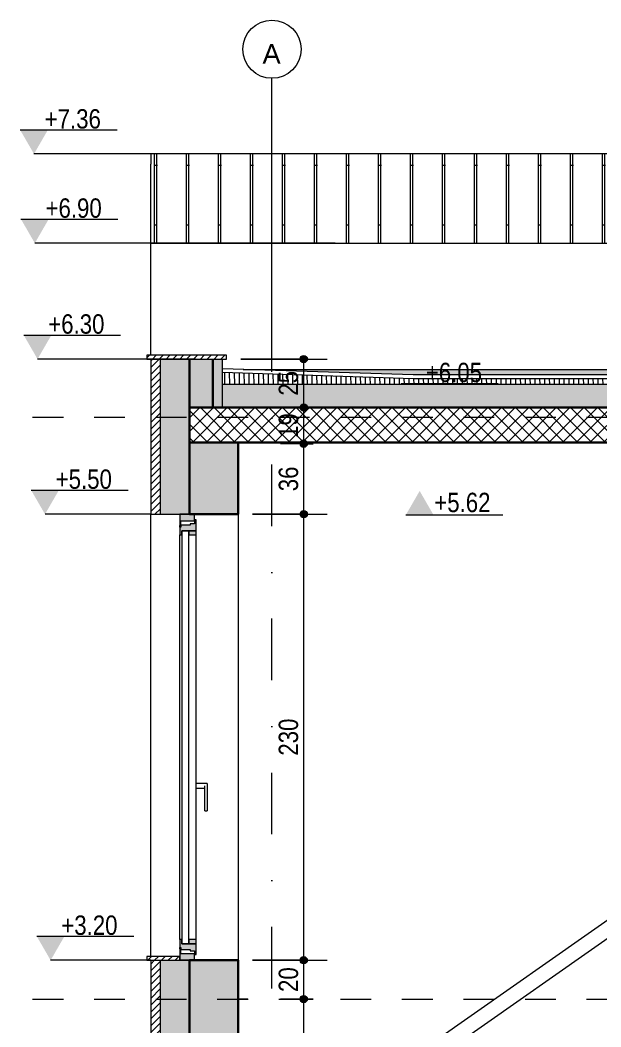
# Model space of a CAD drawing. Header units: centimetres. Extents: x -1339 to 248, y -200 to 805.
# Drawn here: x -1324 to -1024, y 286 to 805 of the extents above; entities that cross this region are included whole.
import ezdxf

# ---------------------------------------------------------------- set-up
doc = ezdxf.new("R2010")
doc.units = ezdxf.units.CM
doc.linetypes.add('Dash', pattern=[31.75, 15.875, -15.875])
doc.linetypes.add('Dash dot', pattern=[79.375, 31.75, -23.8125, 0, -23.8125])
for name, color, linetype, lineweight in [('A-ANNO-DIMS', 7, 'Continuous', 9), ('A-ANNO-DIMS-50', 7, 'Continuous', 9), ('A-ANNO-NOTE', 7, 'Continuous', 9), ('A-FLOR-FNSH', 7, 'Continuous', 9), ('A-FLOR-HRAL', 7, 'Continuous', 9), ('A-FLOR-LEVL', 7, 'Continuous', 9), ('A-FLOR-PATT', 7, 'Continuous', 9), ('A-GLAZ', 7, 'Continuous', 5), ('A-ROOF', 7, 'Continuous', 9), ('A-ROOF-FNSH', 7, 'Continuous', 9), ('A-ROOF-PATT', 7, 'Continuous', 9), ('A-WALL', 7, 'Continuous', 9), ('A-WALL-FNSH', 7, 'Continuous', 9), ('A-WALL-PATT', 7, 'Continuous', 9), ('G-ANNO-DIMS', 7, 'Continuous', 9), ('S-COLS', 7, 'Continuous', 9), ('S-GRID', 7, 'Continuous', 9), ('S-GRID-IDEN', 7, 'Continuous', 9)]:
    doc.layers.add(name, color=color, linetype=linetype, lineweight=lineweight)
doc.layers.add('A-DETL', color=7, linetype='Continuous', lineweight=9, true_color=0x008000)
doc.styles.add('Arial', font='arial.ttf', dxfattribs={"height": 10})
doc.styles.add('Arial Narrow_1', font='ARIALN.TTF', dxfattribs={"height": 10})
doc.dimstyles.new('TEC_DIM', dxfattribs={"dimscale": 30.48, "dimtxt": 10.23431, "dimasz": 0.492126, "dimexe": 0.393701, "dimexo": 0.246063, "dimgap": 0, "dimtad": 1, "dimdec": 0, "dimzin": 0, "dimdsep": 46, "dimtxsty": 'Arial Narrow_1', "dimblk1": 'DOTSMALL', "dimblk2": 'DOTSMALL', "dimsah": 1, "dimcen": 0.09, "dimazin": 0, "dimtfac": 1, "dimtdec": 4, "dimtix": 1, "dimtmove": 0, "dimatfit": 3, "dimfxl": 1, "dimtvp": 1, "dimtolj": 1, "dimtzin": 0, "dimarcsym": 2})
pattern_1 = [(45, (-668.992, 332.896), (-1.767767, 1.767767), [])]

# ---------------------------------------------------------------- blocks, each defined once
blk = doc.blocks.new('SINGLE - OK - 100x220-2452613-Б-Б')
at = {"layer": 'A-GLAZ', "true_color": 0xc0c0c0}
h = blk.add_hatch(color=9, dxfattribs=at)
h.paths.add_polyline_path([(-1239.64, 320), (-1234.09, 320), (-1234.09, 323.4), (-1241.04, 323.4), (-1241.04, 325.9), (-1241.59, 325.9), (-1241.59, 320)])
h.paths.add_polyline_path([(-1241.59, 544.1), (-1241.04, 544.1), (-1241.04, 546.6), (-1234.09, 546.6), (-1234.09, 550), (-1241.59, 550)])
h = blk.add_hatch(color=9, dxfattribs=at)
h.paths.add_polyline_path([(-1234.09, 322.9), (-1233.09, 322.9), (-1233.09, 328.5), (-1240.49, 328.5), (-1240.49, 330.7), (-1241.59, 330.7), (-1241.59, 326.6), (-1241.04, 326.6), (-1241.04, 325.62), (-1236.27, 325.62), (-1236.27, 324.9), (-1234.09, 324.9)])
h.paths.add_polyline_path([(-1240.49, 539.3), (-1240.49, 541.5), (-1233.09, 541.5), (-1233.09, 547.1), (-1234.09, 547.1), (-1234.09, 545.1), (-1236.27, 545.1), (-1236.27, 544.38), (-1241.04, 544.38), (-1241.04, 543.4), (-1241.59, 543.4), (-1241.59, 539.3)])
h = blk.add_hatch(color=9, dxfattribs=at)
h.paths.add_polyline_path([(-1236.89, 328.5), (-1233.09, 328.5), (-1233.09, 330.7), (-1236.89, 330.7)])
h.paths.add_polyline_path([(-1236.89, 539.3), (-1233.09, 539.3), (-1233.09, 541.5), (-1236.89, 541.5)])
at = {"layer": 'A-GLAZ'}
for p, q in [((-1234.09, 550), (-1241.59, 550)), ((-1241.59, 550), (-1241.59, 544.1)), ((-1241.04, 544.1), (-1241.04, 546.6)), ((-1241.04, 546.6), (-1234.09, 546.6)), ((-1234.09, 545.1), (-1236.27, 545.1)), ((-1236.27, 545.1), (-1236.27, 544.38)), ((-1234.09, 546.6), (-1234.09, 550)), ((-1233.09, 547.1), (-1234.09, 547.1)), ((-1234.09, 547.1), (-1234.09, 545.1)), ((-1233.09, 541.5), (-1233.09, 547.1)), ((-1241.59, 544.1), (-1241.04, 544.1)), ((-1241.59, 543.4), (-1241.59, 544.1)), ((-1241.04, 543.4), (-1241.59, 543.4)), ((-1241.59, 543.4), (-1241.59, 539.3)), ((-1236.27, 544.38), (-1241.04, 544.38)), ((-1241.04, 544.38), (-1241.04, 543.4)), ((-1240.49, 541.5), (-1240.49, 328.5)), ((-1236.89, 541.5), (-1240.49, 541.5)), ((-1240.49, 539.3), (-1240.49, 541.5)), ((-1240.49, 541.5), (-1233.09, 541.5)), ((-1236.89, 328.5), (-1236.89, 541.5)), ((-1236.89, 541.5), (-1236.89, 539.3)), ((-1233.09, 541.5), (-1236.89, 541.5)), ((-1233.09, 539.3), (-1233.09, 541.5)), ((-1241.59, 539.3), (-1240.49, 539.3)), ((-1241.59, 330.7), (-1241.59, 539.3)), ((-1236.89, 539.3), (-1233.09, 539.3)), ((-1233.09, 330.7), (-1233.09, 539.3)), ((-1228.74, 411.2), (-1233.09, 411.2)), ((-1227.49, 411.2), (-1228.74, 411.2)), ((-1227.49, 411.2), (-1227.49, 410)), ((-1233.09, 408.8), (-1228.74, 408.8)), ((-1228.74, 397.83), (-1228.74, 410)), ((-1227.49, 410), (-1227.49, 397.83)), ((-1228.74, 397.04), (-1227.49, 397.04)), ((-1240.49, 330.7), (-1241.59, 330.7)), ((-1241.59, 330.7), (-1241.59, 326.6)), ((-1240.49, 328.5), (-1240.49, 330.7)), ((-1240.49, 328.5), (-1236.89, 328.5)), ((-1233.09, 328.5), (-1240.49, 328.5)), ((-1236.89, 330.7), (-1236.89, 328.5)), ((-1233.09, 330.7), (-1236.89, 330.7)), ((-1236.89, 328.5), (-1233.09, 328.5)), ((-1233.09, 328.5), (-1233.09, 330.7)), ((-1233.09, 322.9), (-1233.09, 328.5)), ((-1241.59, 326.6), (-1241.04, 326.6)), ((-1241.59, 325.9), (-1241.59, 326.6)), ((-1241.04, 325.9), (-1241.59, 325.9)), ((-1241.59, 325.9), (-1241.59, 320)), ((-1241.04, 326.6), (-1241.04, 325.62)), ((-1241.04, 323.4), (-1241.04, 325.9)), ((-1241.04, 325.62), (-1236.27, 325.62)), ((-1234.09, 323.4), (-1241.04, 323.4)), ((-1236.27, 325.62), (-1236.27, 324.9)), ((-1236.27, 324.9), (-1234.09, 324.9)), ((-1234.09, 324.9), (-1234.09, 322.9)), ((-1234.09, 320), (-1234.09, 323.4)), ((-1234.09, 322.9), (-1233.09, 322.9)), ((-1241.59, 320), (-1234.09, 320))]:
    blk.add_line(p, q, dxfattribs=at)
at = {"layer": 'A-GLAZ', "flags": 128}
for points in [[(-1228.74, 397.04), (-1228.74, 397.06), (-1228.74, 397.1), (-1228.74, 397.18), (-1228.74, 397.27), (-1228.74, 397.39), (-1228.74, 397.53), (-1228.74, 397.68), (-1228.74, 397.83)], [(-1227.49, 397.83), (-1227.49, 397.68), (-1227.49, 397.53), (-1227.49, 397.39), (-1227.49, 397.27), (-1227.49, 397.18), (-1227.49, 397.1), (-1227.49, 397.06), (-1227.49, 397.04)]]:
    blk.add_lwpolyline(points, dxfattribs=at)
blk = doc.blocks.new('Railing - Railing-2455743-Б-Б')
at = {"layer": 'A-FLOR-HRAL'}
for p, q in [((-939.1, 398), (-1109.74, 278.39)), ((-939.1, 398), (-939.1, 388.69)), ((-939.1, 388.69), (-1107.33, 270.77)), ((-1116.67, 273), (-1116.67, 278.39)), ((-1109.74, 278.39), (-1116.67, 278.39)), ((-1116.67, 234.28), (-1116.67, 273)), ((-1111.59, 273), (-1111.59, 234.28)), ((-1107.33, 270.77), (-1111.59, 270.77)), ((-1116.67, 234.28), (-1116.67, 226.66)), ((-1111.59, 234.28), (-1116.67, 234.28)), ((-1114.11, 228.04), (-1109.74, 234.28)), ((-1111.59, 226.66), (-1111.59, 234.28)), ((-1109.74, 234.28), (-1111.59, 234.28)), ((-1111.59, 226.66), (-1111.59, 234.28)), ((-939.1, 114.67), (-1109.74, 234.28)), ((-1109.74, 234.28), (-1109.74, 226.66)), ((-1116.67, 226.66), (-1111.59, 226.66)), ((-1114.11, 228.04), (-943.47, 108.43)), ((-1111.59, 226.66), (-1109.74, 226.66)), ((-939.1, 114.67), (-943.47, 108.43))]:
    blk.add_line(p, q, dxfattribs=at)
blk = doc.blocks.new('Grid - TEC_GRID_CIRCLE-145857-Б-Б')
at = {"layer": 'S-GRID-IDEN'}
blk.add_circle((-234.09, 789.77), 15, dxfattribs=at)
blk = doc.blocks.new('Spot Elevations - ELEVATION_PROJECT-150941-Б-Б')
at = {"layer": 'A-ANNO-NOTE'}
blk.add_hatch(color=256, dxfattribs=at).paths.add_polyline_path([(-428.74, 312.39), (-414.43, 312.39), (-421.59, 300)])
blk.add_line((-428.74, 312.39), (-378.74, 312.39), dxfattribs=at)
blk = doc.blocks.new('Spot Elevations - ELEVATION_PROJECT-V37-Б-Б')
at = {"layer": 'A-ANNO-NOTE'}
blk.add_hatch(color=256, dxfattribs=at).paths.add_polyline_path([(-403.79, 259.61), (-389.48, 259.61), (-396.63, 272)])
blk.add_line((-403.79, 259.61), (-353.79, 259.61), dxfattribs=at)
blk = doc.blocks.new('DIMBLOCK22-Б-Б')
at = {"layer": 'A-ANNO-DIMS-50'}
h = blk.add_hatch(color=256, dxfattribs=at)
edge = h.paths.add_edge_path()
edge.add_arc((-1177.68, 300), 1.88, 0, 360)
h = blk.add_hatch(color=256, dxfattribs=at)
edge = h.paths.add_edge_path()
edge.add_arc((-1177.68, 136.33), 1.88, 0, 360)
for p, q in [((-1172.83, 300), (-1189.68, 300)), ((-1177.68, 136.33), (-1177.68, 300)), ((-1177.68, 300), (-1172.83, 300)), ((-1172.83, 136.33), (-1189.68, 136.33)), ((-1177.68, 136.33), (-1172.83, 136.33))]:
    blk.add_line(p, q, dxfattribs=at)
for centre in [(-1177.68, 300), (-1177.68, 136.33)]:
    blk.add_circle(centre, 1.88, dxfattribs=at)
at = {"layer": 'A-ANNO-DIMS-50', "color": 0, "insert": (-1190.6, 208.66), "char_height": 10, "width": 22.8079, "attachment_point": 1, "rotation": 90, "line_spacing_factor": 0.974696, "style": 'Arial Narrow_1'}
blk.add_mtext('164', dxfattribs=at)
blk = doc.blocks.new('_DotSmall')
at = {"color": 0, "linetype": 'ByBlock', "const_width": 0.5}
blk.add_lwpolyline([(-0.0625, 0, 1), (0.0625, 0, 1)], format="xyb", close=True, dxfattribs=at)
blk = doc.blocks.new('DIMBLOCK23-Б-Б')
at = {"layer": 'A-ANNO-DIMS-50'}
h = blk.add_hatch(color=256, dxfattribs=at)
edge = h.paths.add_edge_path()
edge.add_arc((-1177.68, 320), 1.88, 0, 360)
h = blk.add_hatch(color=256, dxfattribs=at)
edge = h.paths.add_edge_path()
edge.add_arc((-1177.68, 300), 1.88, 0, 360)
for p, q in [((-1204.09, 320), (-1165.68, 320)), ((-1177.68, 320), (-1204.09, 320)), ((-1177.68, 300), (-1177.68, 320)), ((-1172.83, 300), (-1189.68, 300)), ((-1177.68, 300), (-1172.83, 300))]:
    blk.add_line(p, q, dxfattribs=at)
for centre in [(-1177.68, 320), (-1177.68, 300)]:
    blk.add_circle(centre, 1.88, dxfattribs=at)
at = {"layer": 'A-ANNO-DIMS-50', "color": 0, "insert": (-1190.6, 303.66), "char_height": 10, "width": 15.2053, "attachment_point": 1, "rotation": 90, "line_spacing_factor": 0.974696, "style": 'Arial Narrow_1'}
blk.add_mtext('20', dxfattribs=at)
blk = doc.blocks.new('DIMBLOCK24-Б-Б')
at = {"layer": 'A-ANNO-DIMS-50'}
h = blk.add_hatch(color=256, dxfattribs=at)
edge = h.paths.add_edge_path()
edge.add_arc((-1177.68, 550), 1.88, 0, 360)
h = blk.add_hatch(color=256, dxfattribs=at)
edge = h.paths.add_edge_path()
edge.add_arc((-1177.68, 320), 1.88, 0, 360)
for p, q in [((-1204.09, 550), (-1165.68, 550)), ((-1177.68, 550), (-1204.09, 550)), ((-1177.68, 320), (-1177.68, 550)), ((-1204.09, 320), (-1165.68, 320)), ((-1177.68, 320), (-1204.09, 320))]:
    blk.add_line(p, q, dxfattribs=at)
for centre in [(-1177.68, 550), (-1177.68, 320)]:
    blk.add_circle(centre, 1.88, dxfattribs=at)
at = {"layer": 'A-ANNO-DIMS-50', "color": 0, "insert": (-1190.6, 425.5), "char_height": 10, "width": 22.8079, "attachment_point": 1, "rotation": 90, "line_spacing_factor": 0.974696, "style": 'Arial Narrow_1'}
blk.add_mtext('230', dxfattribs=at)
blk = doc.blocks.new('DIMBLOCK25-Б-Б')
at = {"layer": 'A-ANNO-DIMS-50'}
h = blk.add_hatch(color=256, dxfattribs=at)
edge = h.paths.add_edge_path()
edge.add_arc((-1177.68, 586.37), 1.88, 0, 360)
h = blk.add_hatch(color=256, dxfattribs=at)
edge = h.paths.add_edge_path()
edge.add_arc((-1177.68, 550), 1.88, 0, 360)
for p, q in [((-1172.83, 586.37), (-1189.68, 586.37)), ((-1177.68, 550), (-1177.68, 586.37)), ((-1177.68, 586.37), (-1172.83, 586.37)), ((-1204.09, 550), (-1165.68, 550)), ((-1177.68, 550), (-1204.09, 550))]:
    blk.add_line(p, q, dxfattribs=at)
for centre in [(-1177.68, 586.37), (-1177.68, 550)]:
    blk.add_circle(centre, 1.88, dxfattribs=at)
at = {"layer": 'A-ANNO-DIMS-50', "color": 0, "insert": (-1190.6, 561.85), "char_height": 10, "width": 15.2053, "attachment_point": 1, "rotation": 90, "line_spacing_factor": 0.974696, "style": 'Arial Narrow_1'}
blk.add_mtext('36', dxfattribs=at)
blk = doc.blocks.new('DIMBLOCK26-Б-Б')
at = {"layer": 'A-ANNO-DIMS-50'}
h = blk.add_hatch(color=256, dxfattribs=at)
edge = h.paths.add_edge_path()
edge.add_arc((-1177.68, 605), 1.88, 0, 360)
h = blk.add_hatch(color=256, dxfattribs=at)
edge = h.paths.add_edge_path()
edge.add_arc((-1177.68, 586.37), 1.88, 0, 360)
for p, q in [((-1172.83, 605), (-1189.68, 605)), ((-1177.68, 586.37), (-1177.68, 605)), ((-1177.68, 605), (-1172.83, 605)), ((-1172.83, 586.37), (-1189.68, 586.37)), ((-1177.68, 586.37), (-1172.83, 586.37))]:
    blk.add_line(p, q, dxfattribs=at)
for centre in [(-1177.68, 605), (-1177.68, 586.37)]:
    blk.add_circle(centre, 1.88, dxfattribs=at)
at = {"layer": 'A-ANNO-DIMS-50', "color": 0, "insert": (-1190.6, 589.35), "char_height": 10, "width": 15.2053, "attachment_point": 1, "rotation": 90, "line_spacing_factor": 0.974696, "style": 'Arial Narrow_1'}
blk.add_mtext('19', dxfattribs=at)
blk = doc.blocks.new('DIMBLOCK27-Б-Б')
at = {"layer": 'A-ANNO-DIMS-50'}
h = blk.add_hatch(color=256, dxfattribs=at)
edge = h.paths.add_edge_path()
edge.add_arc((-1177.68, 630), 1.88, 0, 360)
h = blk.add_hatch(color=256, dxfattribs=at)
edge = h.paths.add_edge_path()
edge.add_arc((-1177.68, 605), 1.88, 0, 360)
for p, q in [((-1210.09, 630), (-1165.68, 630)), ((-1177.68, 630), (-1210.09, 630)), ((-1177.68, 605), (-1177.68, 630)), ((-1172.83, 605), (-1189.68, 605)), ((-1177.68, 605), (-1172.83, 605))]:
    blk.add_line(p, q, dxfattribs=at)
for centre in [(-1177.68, 630), (-1177.68, 605)]:
    blk.add_circle(centre, 1.88, dxfattribs=at)
at = {"layer": 'A-ANNO-DIMS-50', "color": 0, "insert": (-1190.6, 611.16), "char_height": 10, "width": 15.2053, "attachment_point": 1, "rotation": 90, "line_spacing_factor": 0.974696, "style": 'Arial Narrow_1'}
blk.add_mtext('25', dxfattribs=at)

msp = doc.modelspace()

# ---------------------------------------------------------------- hatches: boundary and pattern name
at = {"layer": 'A-FLOR-PATT'}
h = msp.add_hatch(dxfattribs=at)
h.set_pattern_fill('FP1_1', color=256, style=0, pattern_type=2)
h.set_pattern_definition([(45, (-668.992, 332.896), (-3.535534, 3.535534), []), (135, (-668.992, 332.896), (-3.535534, -3.535534), [])])
h.paths.add_polyline_path([(-1041.27, 587), (-603.59, 587), (-603.59, 605), (-1236.59, 605), (-1236.59, 587), (-1044.37, 587)])
at = {"layer": 'A-ROOF-PATT', "true_color": 0x8b8b8b}
h = msp.add_hatch(dxfattribs=at)
h.set_pattern_fill('FP1_5', color=252, style=0, pattern_type=2)
h.set_pattern_definition([(0, (16.51, 600), (16.51, 30.709), [0.8382, -15.672]), (90, (0, 600), (-16.51, 30.709), [30.709, 0]), (90, (1.27, 600), (-16.51, 30.709), [30.709, 0])])
h.paths.add_polyline_path([(-743.7, 730.58), (-171.59, 730.58), (-171.59, 735.77), (-1256.59, 735.77), (-1256.59, 730.58), (-942.08, 730.58)])
at = {"layer": 'A-ROOF-PATT', "true_color": 0xc0c0c0}
h = msp.add_hatch(dxfattribs=at)
h.set_pattern_fill('FP1_6', color=9, angle=-90, style=0, pattern_type=2)
h.set_pattern_definition([(270.9912, (-698.341, 623.655), (2.499626, 0.043246), [])])
h.paths.add_polyline_path([(-620.59, 617), (-620.59, 623), (-776.1, 620.31), (-917.28, 620.27), (-1007.94, 619.83), (-1121.28, 619.83), (-1219.59, 623), (-1219.59, 617), (-644.51, 617)])
h = msp.add_hatch(dxfattribs=at)
h.set_pattern_fill('FP1_7', color=9, style=0, pattern_type=2)
h.set_pattern_definition([(0, (-668.992, 621.676), (5.08, 0.02912), [0.4191, -3.391, 0.4191, -3.391, -20.32]), (0, (-668.992, 621.676), (5.08, 0.02912), [-7.62, 0.4191, -7.201, 0.4191, -3.391, -8.89]), (0, (-668.992, 621.676), (5.08, 0.02912), [-19.05, 0.4191, -2.121, 0.4191, -5.931]), (177.726, (-667.087, 621.691), (-3.6394427937, 0.086275093), [0.20972, -1.697, 0.20972, -1.697, -10.168]), (177.726, (-667.087, 621.691), (-3.6394427937, 0.086275093), [-3.813, 0.20972, -3.603, 0.20972, -1.697, -4.449]), (177.726, (-667.087, 621.691), (-3.6394427937, 0.086275093), [-9.533, 0.20972, -1.061, 0.20972, -2.968]), (182.274, (-666.452, 621.749), (-1.440553574, -0.1154497316), [0.20972, -1.697, 0.20972, -1.697, -10.168]), (182.274, (-666.452, 621.749), (-1.440553574, -0.1154497316), [-3.813, 0.20972, -3.603, 0.20972, -1.697, -4.449]), (182.274, (-666.452, 621.749), (-1.440553574, -0.1154497316), [-9.533, 0.20972, -1.061, 0.20972, -2.968])])
h.paths.add_polyline_path([(-1115.66, 621.83), (-1007.91, 621.83), (-920.25, 624.66), (-1208.92, 624.66), (-1121.26, 621.83)])
at = {"layer": 'A-ROOF-PATT', "lineweight": 5, "true_color": 0xffff80}
msp.add_hatch(color=51, dxfattribs=at).paths.add_polyline_path([(-991.67, 605), (-620.59, 605), (-620.59, 617), (-1219.59, 617), (-1219.59, 605), (-1016.47, 605)])
at = {"layer": 'A-WALL-PATT', "true_color": 0x8b8b8b}
h = msp.add_hatch(dxfattribs=at)
h.set_pattern_fill('FP1_16', color=252, style=0, pattern_type=2)
h.set_pattern_definition([(0, (-1238.25, 300), (16.51, 30.709), [0.8382, -15.672]), (90, (-1254.76, 300), (-16.51, 30.709), [30.709, 0]), (90, (-1253.49, 300), (-16.51, 30.709), [30.709, 0])])
h.paths.add_polyline_path([(-594.92, 689.76), (-261.59, 689.76), (-261.59, 730.58), (-1256.59, 730.58), (-1256.59, 689.76), (-644.51, 689.76)])
at = {"layer": 'A-WALL-PATT', "true_color": 0x787878}
h = msp.add_hatch(dxfattribs=at)
h.set_pattern_fill('FP1_4', color=8, style=0, pattern_type=2)
h.set_pattern_definition(pattern_1)
h.paths.add_polyline_path([(-1258.59, 630), (-1217.59, 630), (-1217.59, 632), (-1258.59, 632)])
h = msp.add_hatch(dxfattribs=at)
h.set_pattern_fill('FP1_4', color=8, style=0, pattern_type=2)
h.set_pattern_definition(pattern_1)
h.paths.add_polyline_path([(-1251.59, 605), (-1251.59, 630), (-1256.59, 630), (-1256.59, 605)])
at = {"layer": 'A-WALL-PATT', "lineweight": 5, "true_color": 0xffff80}
for points in [[(-1251.59, 605), (-1236.59, 605), (-1236.59, 630), (-1251.59, 630)], [(-1239.64, 0), (-1236.59, 0), (-1236.59, 300), (-1251.59, 300), (-1251.59, 0)]]:
    msp.add_hatch(color=51, dxfattribs=at).paths.add_polyline_path(points)
at = {"layer": 'A-WALL-PATT', "lineweight": 5, "true_color": 0x808080}
msp.add_hatch(color=8, dxfattribs=at).paths.add_polyline_path([(-1224.59, 605), (-1224.59, 630), (-1236.59, 630), (-1236.59, 605)])
at = {"layer": 'A-WALL-PATT', "true_color": 0xffff80}
msp.add_hatch(color=51, dxfattribs=at).paths.add_polyline_path([(-1224.59, 605), (-1219.59, 605), (-1219.59, 630), (-1224.59, 630), (-1224.59, 605.33)])
at = {"layer": 'A-WALL-PATT', "true_color": 0x787878}
h = msp.add_hatch(dxfattribs=at)
h.set_pattern_fill('FP1_4', color=8, style=0, pattern_type=2)
h.set_pattern_definition(pattern_1)
h.paths.add_polyline_path([(-1251.59, 300), (-1251.59, 320), (-1256.59, 320), (-1256.59, 300)])
h.paths.add_polyline_path([(-1251.59, 550), (-1251.59, 605), (-1256.59, 605), (-1256.59, 550)])
at = {"layer": 'A-WALL-PATT', "lineweight": 5, "true_color": 0xffff80}
h = msp.add_hatch(color=51, dxfattribs=at)
h.paths.add_polyline_path([(-1251.59, 300), (-1236.59, 300), (-1236.59, 320), (-1251.59, 320)])
h.paths.add_polyline_path([(-1251.59, 550), (-1236.59, 550), (-1236.59, 605), (-1251.59, 605), (-1251.59, 576.42)])
at = {"layer": 'A-WALL-PATT', "true_color": 0x808080}
h = msp.add_hatch(color=8, dxfattribs=at)
h.paths.add_polyline_path([(-1211.59, 300), (-1211.59, 320), (-1236.59, 320), (-1236.59, 300)])
h.paths.add_polyline_path([(-1211.59, 550), (-1211.59, 587), (-1236.59, 587), (-1236.59, 550)])
at = {"layer": 'A-WALL-PATT', "true_color": 0x787878}
h = msp.add_hatch(dxfattribs=at)
h.set_pattern_fill('FP1_4', color=8, style=0, pattern_type=2)
h.set_pattern_definition(pattern_1)
h.paths.add_polyline_path([(-1241.59, 320), (-1241.59, 322), (-1258.59, 322), (-1258.59, 320)])
h = msp.add_hatch(dxfattribs=at)
h.set_pattern_fill('FP1_4', color=8, style=0, pattern_type=2)
h.set_pattern_definition(pattern_1)
h.paths.add_polyline_path([(-1256.59, 0), (-1251.59, 0), (-1251.59, 300), (-1256.59, 300), (-1256.59, 113.83)])
at = {"layer": 'A-WALL-PATT', "true_color": 0x808080}
msp.add_hatch(color=8, dxfattribs=at).paths.add_polyline_path([(-1211.59, 0), (-1211.59, 300), (-1236.59, 300), (-1236.59, 0)])

# ---------------------------------------------------------------- linework, layer by layer
at = {"layer": 'A-DETL', "color": 7, "lineweight": 30}
msp.add_line((-1236.59, 587), (-1211.59, 587), dxfattribs=at)
at = {"layer": 'A-FLOR-FNSH', "lineweight": 30}
for p, q in [((-615.59, 605), (-1236.59, 605)), ((-1211.59, 587), (-628.59, 587))]:
    msp.add_line(p, q, dxfattribs=at)
at = {"layer": 'A-FLOR-LEVL', "linetype": 'Dash'}
for p, q in [((-1317.52, 600), (176.75, 600)), ((-1317.52, 300), (176.75, 300))]:
    msp.add_line(p, q, dxfattribs=at)
at = {"layer": 'A-ROOF'}
for p, q in [((-1256.59, 735.77), (-1256.59, 730.58)), ((-171.59, 735.77), (-1256.59, 735.77)), ((-1121.28, 619.83), (-1219.59, 623)), ((-1007.94, 619.83), (-1121.28, 619.83)), ((-1219.59, 617), (-620.59, 617))]:
    msp.add_line(p, q, dxfattribs=at)
at = {"layer": 'A-ROOF-FNSH'}
for p, q in [((-1121.26, 621.83), (-1219.59, 625)), ((-1007.91, 621.83), (-1121.26, 621.83))]:
    msp.add_line(p, q, dxfattribs=at)
at = {"layer": 'A-WALL'}
for p, q in [((-1256.59, 632), (-1256.59, 730.58)), ((-1256.59, 689.76), (-261.59, 689.76)), ((-1217.59, 632), (-1258.59, 632)), ((-1258.59, 632), (-1258.59, 630)), ((-1258.59, 630), (-1217.59, 630)), ((-1251.59, 550), (-1251.59, 630)), ((-1219.59, 605), (-1219.59, 630)), ((-1217.59, 630), (-1217.59, 632)), ((-1208.92, 624.66), (-920.25, 624.66)), ((-1256.59, 322), (-1256.59, 550)), ((-1251.59, 550), (-1236.59, 550)), ((-1211.59, 550), (-1211.59, 320)), ((-1251.59, -10.15), (-1251.59, 320)), ((-1236.59, 320), (-1241.59, 320))]:
    msp.add_line(p, q, dxfattribs=at)
at = {"layer": 'A-WALL', "lineweight": 30}
for p, q in [((-1236.59, 550), (-1236.59, 630)), ((-1224.59, 605), (-1224.59, 630)), ((-1211.59, 550), (-1211.59, 587)), ((-1236.59, 550), (-1211.59, 550)), ((-1236.59, 0), (-1236.59, 320)), ((-1211.59, 320), (-1236.59, 320)), ((-1211.59, 0), (-1211.59, 320))]:
    msp.add_line(p, q, dxfattribs=at)
at = {"layer": 'A-WALL-FNSH'}
for p, q in [((-1256.59, 630), (-1256.59, 550)), ((-1256.59, 550), (-1251.59, 550)), ((-1258.59, 322), (-1258.59, 320)), ((-1241.59, 322), (-1258.59, 322)), ((-1241.59, 320), (-1241.59, 322)), ((-1258.59, 320), (-1241.59, 320)), ((-1256.59, 320), (-1256.59, 0))]:
    msp.add_line(p, q, dxfattribs=at)
at = {"layer": 'G-ANNO-DIMS'}
for p, q in [((-1300.63, 735.77), (-1316.83, 735.77)), ((-1163.95, 735.77), (-1300.63, 735.77)), ((-1306.48, 689.76), (-1316.39, 689.76)), ((-1161.48, 689.76), (-1306.48, 689.76)), ((-1297.7, 630), (-1315, 630)), ((-1233.58, 630), (-1297.7, 630)), ((-1296.47, 550), (-1311.15, 550)), ((-1256.59, 550), (-1296.47, 550)), ((-1289.4, 320), (-1308.26, 320)), ((-1256.59, 320), (-1289.4, 320))]:
    msp.add_line(p, q, dxfattribs=at)
at = {"layer": 'S-COLS'}
msp.add_line((-1206.59, 300), (-1211.59, 300), dxfattribs=at)
msp.add_line((-1206.59, 300), (-1211.59, 300), dxfattribs=at)
at = {"layer": 'S-GRID', "color": 1, "lineweight": 18, "true_color": 0xff0000}
msp.add_line((-1194.09, 649.77), (-1194.09, 774.77), dxfattribs=at)
at = {"layer": 'S-GRID', "color": 1, "linetype": 'Dash dot', "lineweight": 18, "true_color": 0xff0000}
msp.add_line((-1194.09, -91.88), (-1194.09, 649.77), dxfattribs=at)

# ---------------------------------------------------------------- block references
at = {"layer": 'A-FLOR-HRAL'}
msp.add_blockref('Railing - Railing-2455743-Б-Б', (0, 0), dxfattribs=at)
at = {"layer": 'A-GLAZ'}
msp.add_blockref('SINGLE - OK - 100x220-2452613-Б-Б', (0, 0), dxfattribs=at)
at = {"layer": 'G-ANNO-DIMS'}
for name, p in [('Spot Elevations - ELEVATION_PROJECT-150941-Б-Б', (-895.24, 435.77)), ('Spot Elevations - ELEVATION_PROJECT-150941-Б-Б', (-894.81, 389.76)), ('Spot Elevations - ELEVATION_PROJECT-150941-Б-Б', (-893.41, 330)), ('Spot Elevations - ELEVATION_PROJECT-150941-Б-Б', (-698.64, 305)), ('Spot Elevations - ELEVATION_PROJECT-150941-Б-Б', (-889.56, 250)), ('Spot Elevations - ELEVATION_PROJECT-V37-Б-Б', (-721.25, 290)), ('Spot Elevations - ELEVATION_PROJECT-150941-Б-Б', (-886.67, 20))]:
    msp.add_blockref(name, p, dxfattribs=at)
at = {"layer": 'S-GRID-IDEN'}
msp.add_blockref('Grid - TEC_GRID_CIRCLE-145857-Б-Б', (-960, 0), dxfattribs=at)

# ---------------------------------------------------------------- texts
at = {"layer": 'G-ANNO-DIMS', "char_height": 10, "width": 34.7536, "attachment_point": 1, "line_spacing_factor": 0.974696, "style": 'Arial Narrow_1'}
for s, insert in [('+7.36', (-1311.31, 758.86)), ('+6.90', (-1310.87, 712.85)), ('+6.30', (-1309.48, 653.09)), ('+6.05', (-1114.7, 628.09)), ('+5.50', (-1305.63, 573.09)), ('+5.62', (-1110.34, 561.07)), ('+3.20', (-1302.74, 343.09))]:
    msp.add_mtext(s, dxfattribs=dict(at, insert=insert))
at = {"layer": 'S-GRID-IDEN', "insert": (-1194.27, 787.38), "char_height": 10, "width": 9.9, "attachment_point": 5, "line_spacing_factor": 0.936439, "style": 'Arial'}
msp.add_mtext('\\pt50,100,150,200,250,300,350,400,450,500,550,600,650,700,750,800,850,900,950,1000,1050,1100,1150,1200,1250,1300,1350,1400,1450,1500,1550,1600;А', dxfattribs=at)

# ---------------------------------------------------------------- dimensions: what is measured, and where the dimension line sits
at = {"layer": 'A-ANNO-DIMS'}
for base, p1, p2, override, picture, middle in [((-1177.68, 630), (-1180.33, 605), (-1217.59, 630), {"dimpost": '<>', "dimfxl": 44.869262}, 'DIMBLOCK27-Б-Б', (-1182.78, 617.5)), ((-1177.68, 605), (-1180.33, 586.37), (-1180.33, 605), {"dimpost": '<>', "dimfxl": 18.63217}, 'DIMBLOCK26-Б-Б', (-1182.78, 595.68)), ((-1177.68, 586.37), (-1211.59, 550), (-1180.33, 586.37), {"dimpost": '<>', "dimfxl": 47.955801}, 'DIMBLOCK25-Б-Б', (-1182.78, 568.18)), ((-1177.68, 550), (-1211.59, 320), (-1211.59, 550), {"dimpost": '<>', "dimfxl": 230}, 'DIMBLOCK24-Б-Б', (-1182.78, 435)), ((-1177.68, 320), (-1180.33, 300), (-1211.59, 320), {"dimpost": '<>', "dimfxl": 37.109835}, 'DIMBLOCK23-Б-Б', (-1182.78, 310)), ((-1177.68, 300), (-1180.33, 136.33), (-1180.33, 300), {"dimpost": '<>', "dimfxl": 163.666667}, 'DIMBLOCK22-Б-Б', (-1182.78, 218.17))]:
    dim = msp.add_linear_dim(base=base, p1=p1, p2=p2, angle=90, dimstyle='TEC_DIM', override=override, dxfattribs=at)
    dim.commit()
    dim.dimension.update_dxf_attribs({"geometry": picture, "text_midpoint": middle})

doc.saveas('drawing.dxf')
